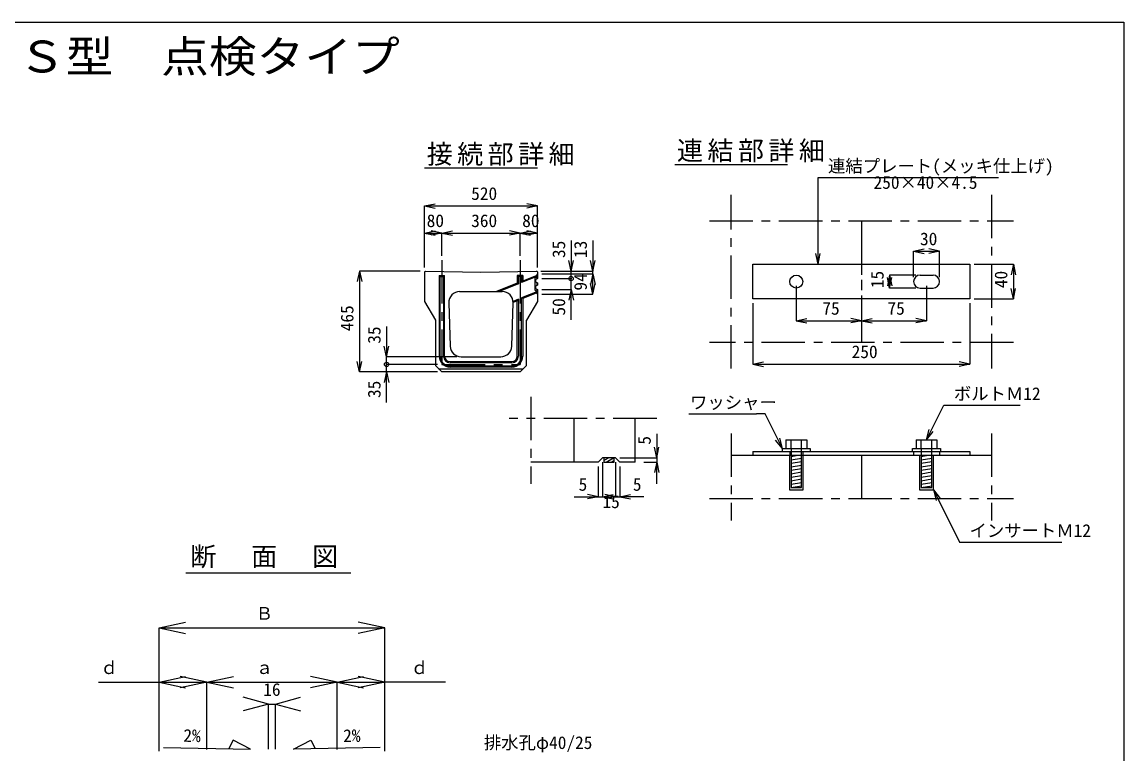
# Model space of a CAD drawing. Units: millimetres, scale not verified, with parts at other scales. Extents: x -4856 to 6304, y -3382 to 318.
# Drawn here: x 3765 to 6304, y -1368 to 318 of the extents above; entities that cross this region are included whole.
import ezdxf
from ezdxf.enums import TextEntityAlignment as Align

# ---------------------------------------------------------------- set-up
doc = ezdxf.new("R2010")
doc.units = ezdxf.units.MM
doc.header["$LTSCALE"] = 20
doc.header["$PDMODE"] = 32
doc.header["$PDSIZE"] = 10
doc.linetypes.add('CHAIN1', pattern=[8, 5, -1, 1, -1])
doc.linetypes.add('DASHED1', pattern=[1.8, 1.2, -0.6])
doc.layers.add('0-2_2', color=4, linetype='Continuous')
doc.layers.add('F-0_240', color=2, linetype='Continuous')
doc.styles.add('ＭＳ ゴシック', font='')
doc.styles.get('ＭＳ ゴシック').set_extended_font_data('MS Gothic')

msp = doc.modelspace()

# ---------------------------------------------------------------- linework, layer by layer
at = {"layer": '0-2_2', "color": 7}
for p, q in [((4692.22, -18.35), (4952.22, -18.35)), ((5268.81, -10.24), (5528.81, -10.24)), ((5598.81, -240.24), (5598.81, -40.24)), ((5598.81, -240.24), (5593.61, -215.78)), ((5598.81, -240.24), (5604, -215.78)), ((5833.81, -265.24), (5863.81, -265.24)), ((5833.81, -295.24), (5863.81, -295.24)), ((5848.81, -644.84), (5888.81, -564.84)), ((5300.81, -584.84), (5456.81, -584.84)), ((5476.81, -584.84), (5456.81, -584.84)), ((5516.81, -664.84), (5476.81, -584.84)), ((5848.81, -644.84), (5855.09, -620.64)), ((5848.81, -644.84), (5864.39, -625.29)), ((5516.81, -664.84), (5501.22, -645.29)), ((5516.81, -664.84), (5510.52, -640.64)), ((5948.81, -671.24), (5948.81, -680.24)), ((5105.22, -692), (5115.88, -685.85)), ((5110.56, -695.85), (5127.88, -685.85)), ((5122.56, -695.85), (5129.22, -692)), ((5864.81, -760.24), (5924.81, -880.24)), ((5864.81, -760.24), (5871.09, -784.43)), ((5864.81, -760.24), (5880.39, -779.79)), ((5924.81, -880.24), (5944.81, -880.24)), ((5944.81, -880.24), (6160.81, -880.24)), ((4142.49, -950.94), (4522.3, -950.94))]:
    msp.add_line(p, q, dxfattribs=at)
at = {"layer": '0-2_2'}
for p, q in [((4692.22, -105.85), (4716.67, -100.65)), ((4952.22, -105.85), (4927.76, -100.65)), ((4692.22, -247.85), (4692.22, -105.85)), ((4692.22, -105.85), (4952.22, -105.85)), ((4692.22, -105.85), (4716.67, -111.04)), ((4952.22, -105.85), (4927.76, -111.04)), ((4952.22, -247.85), (4952.22, -105.85)), ((4692.22, -168.35), (4716.67, -163.15)), ((4692.22, -247.85), (4692.22, -168.35)), ((4692.22, -168.35), (4732.22, -168.35)), ((4692.22, -168.35), (4716.67, -173.54)), ((4732.22, -168.35), (4707.77, -163.15)), ((4732.22, -168.35), (4707.77, -173.54)), ((4732.22, -168.35), (4756.67, -163.15)), ((4732.22, -220.85), (4732.22, -168.35)), ((4732.22, -168.35), (4912.22, -168.35)), ((4732.22, -168.35), (4756.67, -173.54)), ((4912.22, -168.35), (4887.76, -163.15)), ((4912.22, -168.35), (4887.76, -173.54)), ((4912.22, -168.35), (4936.67, -163.15)), ((4912.22, -220.85), (4912.22, -168.35)), ((4912.22, -168.35), (4952.22, -168.35)), ((4912.22, -168.35), (4936.67, -173.54)), ((4952.22, -168.35), (4927.76, -163.15)), ((4952.22, -168.35), (4927.76, -173.54)), ((4952.22, -247.85), (4952.22, -168.35)), ((5818.81, -210.24), (5843.26, -205.04)), ((5818.81, -270.24), (5818.81, -210.24)), ((5818.81, -210.24), (5878.81, -210.24)), ((5818.81, -210.24), (5843.26, -215.44)), ((5878.81, -210.24), (5854.35, -205.04)), ((5878.81, -210.24), (5854.35, -215.44)), ((5878.81, -270.24), (5878.81, -210.24)), ((5029.99, -255.85), (5024.79, -231.39)), ((5079.99, -255.85), (5074.79, -231.39)), ((5958.81, -240.24), (6048.81, -240.24)), ((6048.81, -240.24), (6043.61, -264.69)), ((6048.81, -240.24), (6048.81, -320.24)), ((6048.81, -240.24), (6054, -264.69)), ((4542.22, -255.85), (4537.02, -280.3)), ((4682.22, -255.85), (4542.22, -255.85)), ((4542.22, -255.85), (4542.22, -488.35)), ((4542.22, -255.85), (4547.42, -280.3)), ((4960.22, -255.85), (5079.99, -255.85)), ((4960.22, -255.85), (5029.99, -255.85)), ((4962.22, -262.35), (5079.99, -262.35)), ((4962.22, -273.35), (5029.99, -273.35)), ((5029.99, -273.35), (5029.99, -255.85)), ((5029.99, -298.35), (5029.99, -273.35)), ((5079.99, -262.35), (5074.79, -286.8)), ((5079.99, -262.35), (5079.99, -255.85)), ((5079.99, -309.35), (5079.99, -262.35)), ((5079.99, -262.35), (5085.19, -286.8)), ((5763.81, -265.24), (5758.61, -289.69)), ((5763.81, -295.24), (5758.61, -270.78)), ((5823.81, -265.24), (5763.81, -265.24)), ((5763.81, -265.24), (5763.81, -295.24)), ((5763.81, -265.24), (5769, -289.69)), ((5763.81, -295.24), (5769, -270.78)), ((4962.22, -298.35), (5029.99, -298.35)), ((5029.99, -298.35), (5035.19, -322.8)), ((5079.99, -309.35), (5074.79, -284.89)), ((5079.99, -309.35), (5085.19, -284.89)), ((5823.81, -295.24), (5763.81, -295.24)), ((5848.81, -290.24), (5848.81, -370.24)), ((6048.81, -320.24), (6043.61, -295.78)), ((6048.81, -320.24), (6054, -295.78)), ((4962.22, -309.35), (5079.99, -309.35)), ((5958.81, -320.24), (6048.81, -320.24)), ((5448.81, -330.24), (5448.81, -470.24)), ((5698.81, -330.24), (5698.81, -370.24)), ((5948.81, -330.24), (5948.81, -470.24)), ((5548.81, -370.24), (5573.26, -365.04)), ((5548.81, -370.24), (5573.26, -375.44)), ((5698.81, -370.24), (5674.35, -365.04)), ((5698.81, -370.24), (5674.35, -375.44)), ((5698.81, -370.24), (5723.26, -365.04)), ((5698.81, -370.24), (5848.81, -370.24)), ((5698.81, -370.24), (5723.26, -375.44)), ((5848.81, -370.24), (5824.35, -365.04)), ((5848.81, -370.24), (5824.35, -375.44)), ((4604.72, -453.35), (4599.52, -428.89)), ((4766.4, -453.35), (4604.72, -453.35)), ((4604.72, -470.85), (4604.72, -453.35)), ((4542.22, -488.35), (4537.02, -463.89)), ((4542.22, -488.35), (4547.42, -463.89)), ((4722.22, -470.85), (4604.72, -470.85)), ((4604.72, -488.35), (4604.72, -470.85)), ((5448.81, -470.24), (5473.26, -465.04)), ((5448.81, -470.24), (5948.81, -470.24)), ((5448.81, -470.24), (5473.26, -475.44)), ((5948.81, -470.24), (5924.35, -465.04)), ((5948.81, -470.24), (5924.35, -475.44)), ((4722.22, -488.35), (4542.22, -488.35)), ((4722.22, -488.35), (4604.72, -488.35)), ((4604.72, -488.35), (4609.92, -512.8)), ((5227.22, -685.85), (5222.02, -661.39)), ((5092.22, -705.85), (5092.22, -775.85)), ((5102.22, -695.85), (5102.22, -775.85)), ((5132.22, -695.85), (5132.22, -775.85)), ((5142.22, -685.85), (5227.22, -685.85)), ((5142.22, -705.85), (5142.22, -775.85)), ((5197.22, -695.85), (5227.22, -695.85)), ((5227.22, -685.85), (5227.22, -695.85)), ((5227.22, -695.85), (5232.42, -720.3)), ((5092.22, -775.85), (5067.76, -781.04)), ((5092.22, -775.85), (5102.22, -775.85)), ((5102.22, -775.85), (5126.67, -770.65)), ((5102.22, -775.85), (5132.22, -775.85)), ((5102.22, -775.85), (5126.67, -781.04)), ((5132.22, -775.85), (5107.77, -770.65)), ((5132.22, -775.85), (5107.77, -781.04)), ((5132.22, -775.85), (5142.22, -775.85)), ((5142.22, -775.85), (5166.67, -770.65)), ((4080.69, -1078.09), (4141.82, -1065.1)), ((4600.69, -1078.09), (4539.56, -1065.1)), ((4080.69, -1362.09), (4080.69, -1078.09)), ((4080.69, -1078.09), (4600.69, -1078.09)), ((4080.69, -1078.09), (4141.82, -1091.09)), ((4600.69, -1078.09), (4539.56, -1091.09)), ((4600.69, -1362.09), (4600.69, -1078.09)), ((4190.69, -1203.09), (4251.83, -1190.1)), ((4490.69, -1203.09), (4429.56, -1190.1)), ((4490.69, -1203.09), (4551.83, -1190.1)), ((4600.69, -1203.09), (4539.56, -1190.1)), ((4080.69, -1203.09), (4141.82, -1216.09)), ((4190.69, -1203.09), (4129.56, -1216.09)), ((4190.69, -1358.09), (4190.69, -1203.09)), ((4190.69, -1203.09), (4490.69, -1203.09)), ((4190.69, -1203.09), (4251.83, -1216.09)), ((4490.69, -1203.09), (4429.56, -1216.09)), ((4490.69, -1358.09), (4490.69, -1203.09)), ((4490.69, -1203.09), (4550.69, -1203.09)), ((4490.69, -1203.09), (4551.83, -1216.09)), ((4550.69, -1203.09), (4600.69, -1203.09)), ((4600.69, -1358.09), (4600.69, -1203.09)), ((4332.69, -1253.48), (4274.74, -1237.95)), ((4332.69, -1253.48), (4274.74, -1269)), ((4332.69, -1253.48), (4348.69, -1253.48)), ((4332.69, -1357.72), (4332.69, -1253.48)), ((4348.69, -1253.48), (4406.65, -1269))]:
    msp.add_line(p, q, dxfattribs=at)
at = {"layer": '0-2_2', "color": 7, "linetype": 'CHAIN1'}
for p, q in [((5398.81, -480.24), (5398.81, -80.24)), ((5998.81, -80.24), (5998.81, -480.24)), ((5348.81, -140.24), (6048.81, -140.24)), ((4732.22, -230.85), (4732.22, -470.85)), ((4912.22, -230.85), (4912.22, -470.85)), ((6048.81, -420.24), (5348.81, -420.24)), ((4732.22, -470.85), (4912.22, -470.85)), ((4937.22, -545.85), (4937.22, -745.85)), ((5227.22, -595.85), (4887.22, -595.85)), ((5398.81, -630.24), (5398.81, -830.24)), ((5998.81, -630.24), (5998.81, -830.24)), ((5348.81, -780.24), (6048.81, -780.24))]:
    msp.add_line(p, q, dxfattribs=at)
at = {"layer": '0-2_2', "color": 3}
for p, q in [((5698.81, -140.24), (5698.81, -240.24)), ((4692.22, -257.85), (4694.22, -255.85)), ((4692.22, -257.85), (4692.22, -325.85)), ((4725.97, -265.85), (4725.97, -452.1)), ((4728.47, -452.1), (4728.47, -268.35)), ((4735.97, -268.35), (4735.97, -452.1)), ((4738.47, -452.1), (4738.47, -265.85)), ((4905.97, -265.85), (4905.97, -283.89)), ((4908.47, -268.35), (4908.47, -285.58)), ((4915.97, -268.35), (4915.97, -282.55)), ((4950.72, -268.54), (4915.97, -282.55)), ((4915.97, -282.55), (4918.47, -278.85)), ((4918.47, -265.85), (4918.47, -278.85)), ((4950.72, -265.85), (4918.47, -278.85)), ((4952.22, -257.85), (4950.22, -255.85)), ((4952.22, -262.35), (4950.72, -263.85)), ((4950.72, -263.85), (4950.72, -274.18)), ((4952.22, -257.85), (4952.22, -273.35)), ((4773.07, -303.35), (4871.37, -303.35)), ((4905.97, -283.89), (4857.72, -303.35)), ((4908.47, -285.58), (4864.41, -303.35)), ((4905.97, -283.89), (4908.47, -285.58)), ((4950.72, -303.74), (4915.97, -317.75)), ((4950.72, -282.51), (4950.72, -289.18)), ((4950.72, -297.51), (4950.72, -307.85)), ((4952.22, -283.35), (4952.22, -288.35)), ((4952.22, -298.35), (4952.22, -325.85)), ((4692.22, -325.85), (4717.22, -369.15)), ((4748.08, -329.18), (4751.41, -429.18)), ((4893.02, -429.18), (4896.36, -329.18)), ((4908.47, -320.77), (4896.23, -325.71)), ((4905.97, -324.48), (4896.37, -328.35)), ((4908.47, -320.77), (4905.97, -324.48)), ((4905.97, -452.1), (4905.97, -324.48)), ((4908.47, -320.77), (4908.47, -452.1)), ((4918.47, -319.44), (4915.97, -317.75)), ((4915.97, -452.1), (4915.97, -317.75)), ((4950.72, -306.43), (4918.47, -319.44)), ((4918.47, -319.35), (4918.47, -452.1)), ((4952.22, -325.85), (4927.22, -369.15)), ((4950.72, -307.85), (4952.22, -309.35)), ((5698.81, -320.24), (5698.81, -420.24)), ((4717.22, -369.15), (4717.22, -473.35)), ((4927.22, -473.35), (4927.22, -369.15)), ((4776.4, -453.35), (4868.04, -453.35)), ((4732.22, -488.35), (4717.22, -473.35)), ((4724.72, -480.85), (4919.72, -480.85)), ((4750.97, -464.6), (4893.47, -464.6)), ((4893.47, -467.1), (4750.97, -467.1)), ((4750.97, -474.6), (4893.47, -474.6)), ((4893.47, -477.1), (4750.97, -477.1)), ((4912.22, -488.35), (4927.22, -473.35)), ((4912.22, -488.35), (4732.22, -488.35)), ((5037.22, -695.85), (5037.22, -595.85)), ((5177.22, -695.85), (5177.22, -595.85)), ((5398.81, -680.24), (5998.81, -680.24)), ((5448.81, -671.24), (5448.81, -680.24)), ((5448.81, -671.24), (5948.81, -671.24)), ((5533.81, -671.24), (5533.81, -680.24)), ((5563.81, -671.24), (5563.81, -680.24)), ((5698.81, -680.24), (5698.81, -780.24)), ((5818.81, -671.24), (5818.81, -680.24)), ((5878.81, -671.24), (5878.81, -680.24))]:
    msp.add_line(p, q, dxfattribs=at)
at = {"layer": '0-2_2', "color": 3, "linetype": 'DASHED1'}
msp.add_line((5698.81, -240.24), (5698.81, -320.24), dxfattribs=at)
at = {"layer": '0-2_2', "color": 2}
for p, q in [((5524.81, -644.84), (5524.81, -664.84)), ((5524.81, -644.84), (5572.81, -644.84)), ((5536.81, -664.84), (5536.81, -644.84)), ((5560.81, -664.84), (5560.81, -644.84)), ((5572.81, -644.84), (5572.81, -664.84)), ((5824.81, -644.84), (5824.81, -664.84)), ((5824.81, -644.84), (5872.81, -644.84)), ((5836.81, -664.84), (5836.81, -644.84)), ((5860.81, -664.84), (5860.81, -644.84)), ((5872.81, -644.84), (5872.81, -664.84)), ((5536.81, -682.84), (5552.41, -680.24)), ((5836.81, -682.84), (5852.41, -680.24)), ((5536.81, -690.84), (5560.81, -686.84)), ((5536.81, -698.84), (5560.81, -694.84)), ((5536.81, -706.84), (5560.81, -702.84)), ((5536.81, -714.84), (5560.81, -710.84)), ((5836.81, -690.84), (5860.81, -686.84)), ((5836.81, -698.84), (5860.81, -694.84)), ((5836.81, -706.84), (5860.81, -702.84)), ((5836.81, -714.84), (5860.81, -710.84)), ((5536.81, -722.84), (5560.81, -718.84)), ((5536.81, -730.84), (5560.81, -726.84)), ((5536.81, -738.84), (5560.81, -734.84)), ((5836.81, -722.84), (5860.81, -718.84)), ((5836.81, -730.84), (5860.81, -726.84)), ((5836.81, -738.84), (5860.81, -734.84)), ((5536.81, -746.84), (5560.81, -742.84)), ((5536.81, -754.84), (5560.81, -750.84)), ((5836.81, -746.84), (5860.81, -742.84)), ((5836.81, -754.84), (5860.81, -750.84))]:
    msp.add_line(p, q, dxfattribs=at)
at = {"layer": '0-2_2', "color": 7}
for points in [[(5598.81, -40.24), (5618.81, -40.24), (6014.81, -40.24)], [(5888.81, -564.84), (5908.81, -564.84), (6064.81, -564.84)], [(5105.22, -685.85), (5105.22, -695.85), (5129.22, -695.85), (5129.22, -685.85)], [(4091.09, -1353.22), (4291.05, -1357.22), (4251.46, -1336.42), (4241.06, -1356.22)], [(4590.29, -1353.22), (4390.33, -1357.22), (4429.93, -1336.42), (4440.32, -1356.22)]]:
    msp.add_lwpolyline(points, dxfattribs=at)
at = {"layer": '0-2_2'}
for points in [[(5029.99, -185.85), (5029.99, -255.85), (5035.19, -231.39)], [(5079.99, -185.85), (5079.99, -255.85), (5085.19, -231.39)], [(5029.99, -368.35), (5029.99, -298.35), (5024.79, -322.8)], [(5548.81, -290.24), (5548.81, -370.24), (5698.81, -370.24)], [(4604.72, -383.35), (4604.72, -453.35), (4609.92, -428.89)], [(4604.72, -558.35), (4604.72, -488.35), (4599.52, -512.8)], [(5227.22, -630.85), (5227.22, -685.85), (5232.42, -661.39)], [(5227.22, -745.85), (5227.22, -695.85), (5222.02, -720.3)], [(5037.22, -775.85), (5092.22, -775.85), (5067.76, -770.65)], [(5197.22, -775.85), (5142.22, -775.85), (5166.67, -781.04)], [(3940.69, -1203.09), (4080.69, -1203.09), (4141.82, -1190.1)], [(4130.69, -1203.09), (4190.69, -1203.09), (4129.56, -1190.1)], [(4080.69, -1358.09), (4080.69, -1203.09), (4130.69, -1203.09)], [(4740.69, -1203.09), (4600.69, -1203.09), (4539.56, -1216.09)], [(4348.69, -1357.72), (4348.69, -1253.48), (4406.65, -1237.95)]]:
    msp.add_lwpolyline(points, dxfattribs=at)
at = {"layer": '0-2_2', "color": 7}
msp.add_lwpolyline([(5448.81, -240.24), (5948.81, -240.24), (5948.81, -320.24), (5448.81, -320.24)], close=True, dxfattribs=at)
at = {"layer": '0-2_2', "color": 3}
for points in [[(4694.22, -255.89), (4822.22, -258.45), (4950.22, -255.89)], [(4725.97, -265.85), (4738.47, -265.85), (4735.97, -268.35)], [(4725.97, -265.85), (4728.47, -268.35), (4735.97, -268.35)], [(4918.47, -265.85), (4905.97, -265.85), (4908.47, -268.35)], [(4918.47, -265.85), (4915.97, -268.35), (4908.47, -268.35)], [(4950.72, -268.85), (4946.22, -272.35), (4946.22, -299.35), (4950.72, -302.85)], [(4952.22, -273.35), (4947.72, -275.85), (4947.72, -280.85), (4952.22, -283.35)], [(4952.22, -288.35), (4947.72, -290.85), (4947.72, -295.85), (4952.22, -298.35)], [(5516.81, -671.24), (5516.81, -664.84), (5580.81, -664.84), (5580.81, -671.24)], [(5532.81, -680.24), (5532.81, -760.24), (5564.81, -760.24), (5564.81, -680.24)], [(5816.81, -671.24), (5816.81, -664.84), (5880.81, -664.84), (5880.81, -671.24)], [(5832.81, -680.24), (5832.81, -760.24), (5864.81, -760.24), (5864.81, -680.24)], [(5177.22, -695.85), (5142.22, -695.85), (5132.22, -685.85), (5102.22, -685.85), (5092.22, -695.85), (4937.22, -695.85)]]:
    msp.add_lwpolyline(points, dxfattribs=at)
at = {"layer": '0-2_2', "color": 2}
for points in [[(5536.81, -664.84), (5536.81, -754.84), (5560.81, -754.84), (5560.81, -664.84)], [(5836.81, -664.84), (5836.81, -754.84), (5860.81, -754.84), (5860.81, -664.84)]]:
    msp.add_lwpolyline(points, dxfattribs=at)
at = {"layer": '0-2_2', "color": 7}
msp.add_circle((5548.81, -280.24), 15, dxfattribs=at)
for centre, start, end in [((5833.81, -280.24), 90, 270), ((5863.81, -280.24), 270, 90)]:
    msp.add_arc(centre, 15, start, end, dxfattribs=at)
at = {"layer": '0-2_2', "color": 3}
for centre, radius, start, end in [((4773.07, -328.35), 25, 90, 181.90916), ((4871.37, -328.35), 25, 358.09085, 90), ((4776.4, -428.35), 25, 181.90916, 270), ((4868.04, -428.35), 25, 270, 358.09085), ((4750.97, -452.1), 25, 180, 270), ((4750.97, -452.1), 22.5, 180, 270), ((4750.97, -452.1), 15, 180, 270), ((4750.97, -452.1), 12.5, 180, 270), ((4893.47, -452.1), 12.5, 270, 0), ((4893.47, -452.1), 15, 270, 0), ((4893.47, -452.1), 22.5, 270, 0), ((4893.47, -452.1), 25, 270, 0)]:
    msp.add_arc(centre, radius, start, end, dxfattribs=at)
at = {"layer": '0-2_2'}
for p in [(5029.99, -273.35), (4604.72, -470.85)]:
    msp.add_point(p, dxfattribs=at)
at = {"layer": 'F-0_240'}
for p, q in [((903.69, 317.85), (6303.69, 317.85)), ((6303.69, 317.85), (6303.69, -3382.15))]:
    msp.add_line(p, q, dxfattribs=at)

# ---------------------------------------------------------------- texts
at = {"layer": '0-2_2', "color": 3, "style": 'ＭＳ ゴシック', "width": 1.1}
msp.add_text('ノーサウンド側溝\u3000Ｓ型\u3000点検タイプ', height=73.31, dxfattribs=at).set_placement((2765.45, 179.75), align=Align.BOTTOM_LEFT)
at = {"layer": '0-2_2', "style": 'ＭＳ ゴシック'}
for s, p in [('連結プレート(メッキ仕上げ)', (5621.81, -37.24)), ('250×40×4.5', (5726.81, -75.24)), ('520', (4799.72, -100.85)), ('80', (4697.22, -163.35)), ('360', (4799.72, -163.35)), ('80', (4917.22, -163.35)), ('250', (5676.31, -465.24)), ('ボルトＭ12', (5911.81, -561.84)), ('ワッシャー', (5303.81, -581.84)), ('15', (5102.22, -810.85)), ('インサートＭ12', (5947.81, -877.24)), ('Ｂ', (4303.19, -1068.09)), ('ｄ', (3945.69, -1193.09)), ('ａ', (4303.19, -1193.09)), ('ｄ', (4660.69, -1193.09)), ('16', (4320.69, -1243.48)), ('排水孔φ40/25', (4828.86, -1365.88))]:
    msp.add_text(s, height=29.33, dxfattribs=at).set_placement(p, align=Align.BOTTOM_LEFT)
for s, rotation, p in [('30', 359.999, (5833.81, -205.24)), ('35', 90, (5024.99, -225.85)), ('13', 90, (5074.99, -225.85)), ('94', 90, (5074.99, -300.85)), ('15', 90, (5758.81, -295.24)), ('40', 90, (6043.81, -295.24)), ('50', 90, (5024.99, -358.35)), ('75', 359.999, (5608.81, -365.24)), ('75', 359.999, (5758.81, -365.24)), ('465', 90, (4537.22, -394.6)), ('35', 90, (4599.72, -423.35)), ('35', 90, (4599.72, -548.35)), ('5', 90, (5222.22, -655.85)), ('5', 0.001, (5047.22, -770.85)), ('5', 0.001, (5172.22, -770.85)), ('2%', 358.854, (4136.18, -1349.12)), ('2%', 1.146, (4505.21, -1349.92))]:
    msp.add_text(s, height=29.33, rotation=rotation, dxfattribs=at).set_placement(p, align=Align.BOTTOM_LEFT)
at = {"layer": '0-2_2', "color": 7, "char_height": 43.99, "attachment_point": 7, "style": 'ＭＳ ゴシック'}
for s, insert in [('\\T1.17;接続部詳細', (4697.22, -13.35)), ('\\T1.17;連結部詳細', (5273.81, -5.24)), ('\\T1.17;断\u3000面\u3000図', (4152.49, -940.94))]:
    msp.add_mtext(s, dxfattribs=dict(at, insert=insert))

doc.saveas('drawing.dxf')
